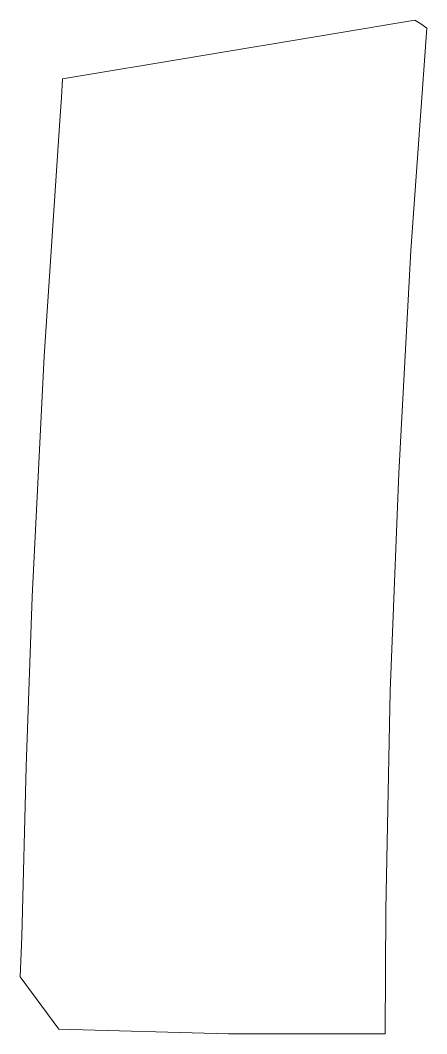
# Model space of a CAD drawing. Header units: metres. Extents: x 113439.5 to 113464.8, y 502944.1 to 503007.4.
import ezdxf

# ---------------------------------------------------------------- set-up
doc = ezdxf.new("R2010")
doc.units = ezdxf.units.M
doc.header["$MEASUREMENT"] = 0
doc.layers.add('6 woning(en)', color=7, linetype='Continuous', lineweight=0)

msp = doc.modelspace()

# ---------------------------------------------------------------- linework, layer by layer
at = {"layer": '6 woning(en)', "flags": 128}
msp.add_lwpolyline([(113458.631953, 503006.452027), (113442.115, 503003.704), (113442.041, 503002.5465), (113441.967, 503001.389), (113440.957995, 502986.384909), (113440.221, 502971.365), (113439.833015, 502960.769505), (113439.577, 502950.17), (113439.472, 502947.639), (113441.883, 502944.385), (113452.47, 502944.097), (113456.621596, 502944.097848), (113462.261, 502944.099), (113462.288, 502951.858999), (113462.560007, 502965.482235), (113463.112, 502979.097), (113463.851996, 502992.99093), (113464.846, 503006.869), (113464.480837, 503007.130691), (113464.095089, 503007.360963), (113458.631953, 503006.452027)], dxfattribs=at)

doc.saveas('drawing.dxf')
